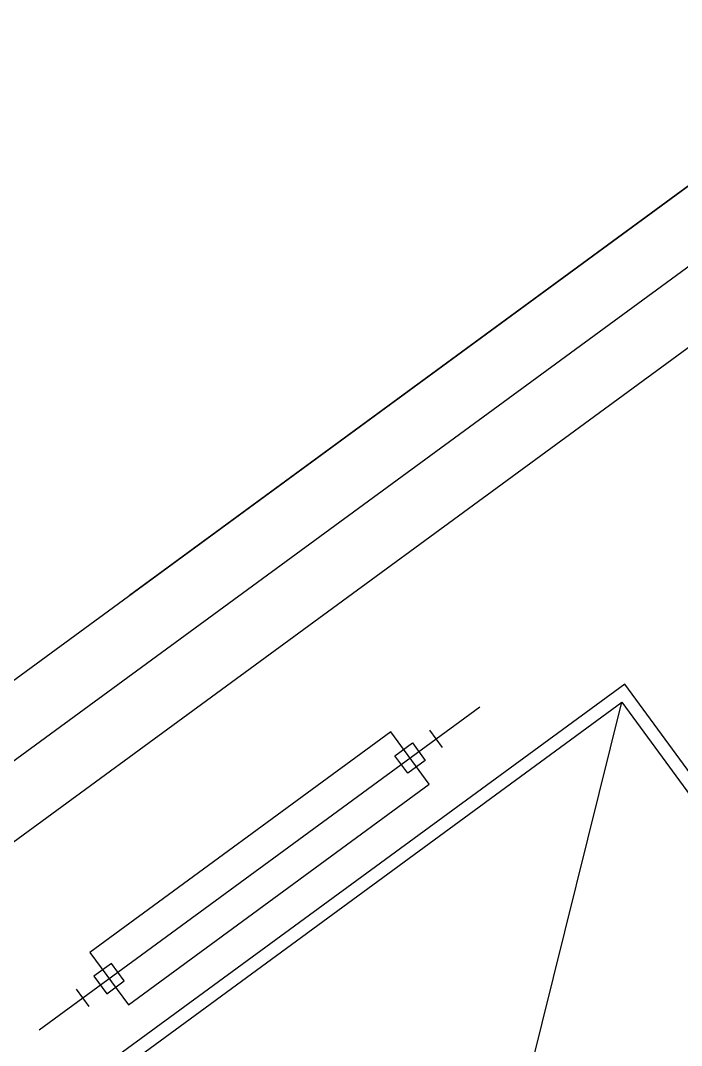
# Model space of a CAD drawing. Header units: millimetres. Extents: x 75184266 to 76346726, y -35077925 to -33679385.
# Drawn here: x 75338121 to 75339645, y -34612997 to -34610633 of the extents above; entities that cross this region are included whole.
import ezdxf

# ---------------------------------------------------------------- set-up
doc = ezdxf.new("R2010")
doc.units = ezdxf.units.MM
doc.header["$LTSCALE"] = 50
doc.header["$MEASUREMENT"] = 0
doc.linetypes.add('XR-지하3층$0$H', pattern=[1.3, 0.8, -0.5])
doc.layers.add('건축', color=8, linetype='CONTINUOUS', plot=False)

msp = doc.modelspace()

# ---------------------------------------------------------------- linework, layer by layer
at = {"layer": '건축'}
for p, q in [((75336936.7, -34613011.1), (75341332.1, -34609788.7)), ((75338942.9, -34614479), (75339507.7, -34612205)), ((75338164.4, -34612960.4), (75339180.5, -34612215.4)), ((75339094.5, -34612309.5), (75339064.9, -34612269.2)), ((75338280, -34612906.7), (75338250.4, -34612866.4))]:
    msp.add_line(p, q, dxfattribs=at)
at = {"layer": '건축', "linetype": 'XR-지하3층$0$H', "ltscale": 50}
msp.add_lwpolyline([(75346341.1, -34610363.2), (75345912.4, -34609778.5), (75344202.7, -34611032), (75342606.3, -34608854.5), (75336936.7, -34613011.1), (75338533.2, -34615188.6), (75336137.9, -34616944.6), (75333225.9, -34612972.7), (75334818.7, -34611805), (75333523.9, -34610038.8), (75334007.8, -34609684), (75329993.1, -34604208.1), (75328864, -34605035.8), (75327714, -34603467.2), (75333484.3, -34599236.7), (75328541.4, -34592494.6), (75323920.3, -34595882.5), (75322851.7, -34596665.9), (75321630.7, -34595000.6), (75322699.3, -34594217.1), (75318052, -34587878.2), (75317084.2, -34588587.7), (75314772.3, -34585434.4), (75308385, -34590117.2)], dxfattribs=at)
at = {"layer": '건축'}
for points in [[(75342574, -34609064.2), (75337146.4, -34613043.4)], [(75339320.8, -34614487.1), (75338716, -34614930.5), (75337356.1, -34613075.7), (75341307.8, -34610178.5), (75342667.7, -34612033.4), (75342062.9, -34612476.8)], [(75339209, -34614283.9), (75339280, -34614380.7), (75339328.4, -34614345.2), (75339257.4, -34614248.4), (75338942.9, -34614479), (75338056, -34613269.3), (75339507.7, -34612205), (75340394.6, -34613414.7), (75340080, -34613645.3), (75340151, -34613742.1), (75340199.4, -34613706.6), (75340128.4, -34613609.8)]]:
    msp.add_lwpolyline(points, dxfattribs=at)
for points in [[(75338014.1, -34613262.8), (75339007.4, -34614617.7), (75339007.4, -34614617.7), (75339037, -34614658), (75340537, -34613558.3), (75340507.4, -34613517.9), (75340507.4, -34613517.9), (75339514.1, -34612163.1)], [(75338370, -34612902.7), (75339063.6, -34612394.2), (75338974.9, -34612273.2), (75338281.3, -34612781.7)], [(75339054.2, -34612339.1), (75339013.9, -34612368.6), (75338984.3, -34612328.3), (75339024.6, -34612298.8)], [(75338320.3, -34612877.1), (75338360.6, -34612847.6), (75338331, -34612807.2), (75338290.7, -34612836.8)]]:
    msp.add_lwpolyline(points, close=True, dxfattribs=at)

doc.saveas('drawing.dxf')
